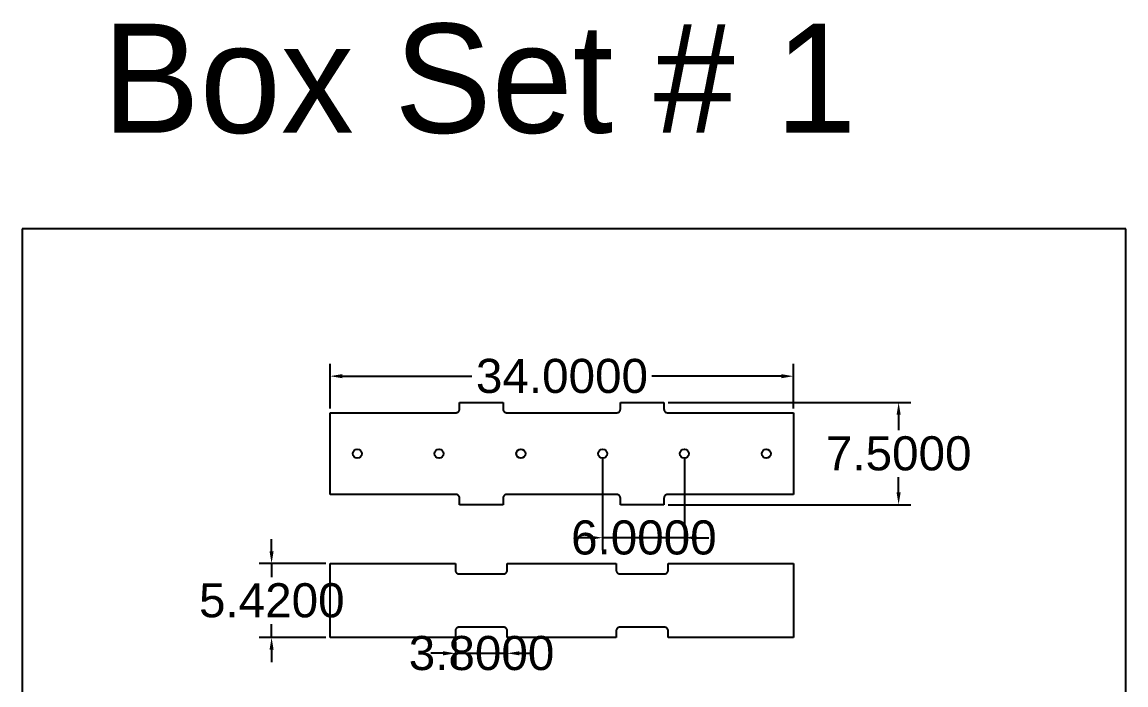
# Model space of a CAD drawing. Extents: x -420 to 2454, y -295 to 739.
# Drawn here: x -29.2 to 51.8, y -239.5 to -190.9 of the extents above; entities that cross this region are included whole.
import ezdxf

# ---------------------------------------------------------------- set-up
doc = ezdxf.new("R2010")
doc.units = 0
doc.header["$MEASUREMENT"] = 0
doc.header["$PDMODE"] = 32
doc.header["$PDSIZE"] = 0.38
doc.layers.get('0').update_dxf_attribs({"linetype": 'CONTINUOUS'})
doc.layers.get('DEFPOINTS').update_dxf_attribs({"linetype": 'CONTINUOUS'})
for name, color, linetype in [('ANNOTATION', 7, 'CONTINUOUS'), ('DEFAULT', 7, 'CONTINUOUS'), ('DRILLING', 3, 'CONTINUOUS')]:
    doc.layers.add(name, color=color, linetype=linetype)
doc.styles.add('ARIAL', font='arial.ttf')
doc.dimstyles.new('STANDARD_01', dxfattribs={"dimscale": 5, "dimtxt": 0.5, "dimasz": 0.18, "dimexe": 0.18, "dimexo": 0.0625, "dimgap": 0.09, "dimtad": 0, "dimtih": 1, "dimtoh": 1, "dimdec": 4, "dimzin": 1, "dimdsep": 46, "dimtxsty": 'Standard', "dimcen": 0.09, "dimadec": 0, "dimazin": 0, "dimtfac": 1, "dimtdec": 4, "dimtix": 1, "dimtmove": 2, "dimatfit": 3, "dimfxl": 1, "dimtolj": 1, "dimtzin": 0, "dimarcsym": 0})
doc.dimstyles.new('STANDARD_02', dxfattribs={"dimscale": 5, "dimtxt": 0.5, "dimasz": 0.18, "dimexe": 0.18, "dimexo": 0.0625, "dimgap": 0.09, "dimtad": 0, "dimtih": 1, "dimtoh": 1, "dimdec": 4, "dimzin": 1, "dimdsep": 46, "dimtxsty": 'Standard', "dimcen": 0.09, "dimadec": 0, "dimazin": 0, "dimtfac": 1, "dimtdec": 4, "dimtix": 1, "dimtmove": 2, "dimatfit": 3, "dimfxl": 1, "dimtolj": 1, "dimtzin": 0, "dimarcsym": 0})
doc.dimstyles.new('STANDARD_03', dxfattribs={"dimscale": 5, "dimtxt": 0.5, "dimasz": 0.18, "dimexe": 0.18, "dimexo": 0.0625, "dimgap": 0.09, "dimtad": 0, "dimtih": 1, "dimtoh": 1, "dimdec": 4, "dimzin": 1, "dimdsep": 46, "dimtxsty": 'Standard', "dimcen": 0.09, "dimadec": 0, "dimazin": 0, "dimtfac": 1, "dimtdec": 4, "dimtix": 1, "dimtmove": 2, "dimatfit": 3, "dimfxl": 1, "dimtolj": 1, "dimtzin": 0, "dimarcsym": 0})
doc.dimstyles.new('STANDARD_04', dxfattribs={"dimscale": 5, "dimtxt": 0.5, "dimasz": 0.18, "dimexe": 0.18, "dimexo": 0.0625, "dimgap": 0.09, "dimtad": 0, "dimtih": 1, "dimtoh": 1, "dimdec": 4, "dimzin": 1, "dimdsep": 46, "dimtxsty": 'Standard', "dimcen": 0.09, "dimadec": 0, "dimazin": 0, "dimtfac": 1, "dimtdec": 4, "dimtix": 1, "dimtmove": 2, "dimatfit": 3, "dimfxl": 1, "dimtolj": 1, "dimtzin": 0, "dimarcsym": 0})
doc.dimstyles.new('STANDARD_05', dxfattribs={"dimscale": 5, "dimtxt": 0.5, "dimasz": 0.18, "dimexe": 0.18, "dimexo": 0.0625, "dimgap": 0.09, "dimtad": 0, "dimtih": 1, "dimtoh": 1, "dimdec": 4, "dimzin": 1, "dimdsep": 46, "dimtxsty": 'Standard', "dimcen": 0.09, "dimadec": 0, "dimazin": 0, "dimtfac": 1, "dimtdec": 4, "dimtix": 1, "dimtmove": 2, "dimatfit": 3, "dimfxl": 1, "dimtolj": 1, "dimtzin": 0, "dimarcsym": 0})

# ---------------------------------------------------------------- blocks, each defined once
blk = doc.blocks.new('*D25')
at = {"layer": 'ANNOTATION', "color": 0}
for p, q in [((2.638, -236.382), (2.638, -238.129)), ((6.438, -236.382), (6.438, -238.129)), ((1.738, -237.229), (0.838, -237.229)), ((2.638, -237.229), (6.438, -237.229)), ((7.338, -237.229), (8.238, -237.229))]:
    blk.add_line(p, q, dxfattribs=at)
for points in [[(1.738, -237.379), (1.738, -237.079), (2.638, -237.229)], [(7.338, -237.079), (7.338, -237.379), (6.438, -237.229)]]:
    blk.add_solid(points, dxfattribs=at)
at = {"layer": 'DEFPOINTS', "color": 0}
for p in [(2.638, -236.07), (6.438, -236.07), (6.438, -237.229)]:
    blk.add_point(p, dxfattribs=at)
at = {"layer": 'ANNOTATION', "color": 0, "linetype": 'Continuous', "style": 'ARIAL'}
blk.add_text('3.8000', height=2.5, dxfattribs=at).set_placement((-0.787, -238.457))
blk = doc.blocks.new('*D26')
at = {"layer": 'ANNOTATION', "color": 0}
for p, q in [((-10.848, -229.75), (-10.848, -228.85)), ((-6.875, -230.65), (-11.748, -230.65)), ((-10.848, -230.65), (-10.848, -231.634)), ((-10.848, -236.07), (-10.848, -235.086)), ((-6.875, -236.07), (-11.748, -236.07)), ((-10.848, -236.97), (-10.848, -237.87))]:
    blk.add_line(p, q, dxfattribs=at)
for points in [[(-10.998, -229.75), (-10.698, -229.75), (-10.848, -230.65)], [(-10.698, -236.97), (-10.998, -236.97), (-10.848, -236.07)]]:
    blk.add_solid(points, dxfattribs=at)
at = {"layer": 'DEFPOINTS', "color": 0}
for p in [(-6.562, -230.65), (-10.848, -236.07), (-6.562, -236.07)]:
    blk.add_point(p, dxfattribs=at)
at = {"layer": 'ANNOTATION', "color": 0, "linetype": 'Continuous', "style": 'ARIAL'}
blk.add_text('5.4200', height=2.5, dxfattribs=at).set_placement((-16.172, -234.589))
blk = doc.blocks.new('*D27')
at = {"layer": 'ANNOTATION', "color": 0}
for p, q in [((13.438, -222.898), (13.438, -229.654)), ((19.438, -222.898), (19.438, -229.654)), ((12.538, -228.754), (11.638, -228.754)), ((19.438, -228.754), (13.438, -228.754)), ((20.338, -228.754), (21.238, -228.754))]:
    blk.add_line(p, q, dxfattribs=at)
for points in [[(12.538, -228.904), (12.538, -228.604), (13.438, -228.754)], [(20.338, -228.604), (20.338, -228.904), (19.438, -228.754)]]:
    blk.add_solid(points, dxfattribs=at)
at = {"layer": 'DEFPOINTS', "color": 0}
for p in [(13.438, -222.586), (19.438, -222.586), (13.438, -228.754)]:
    blk.add_point(p, dxfattribs=at)
at = {"layer": 'ANNOTATION', "color": 0, "linetype": 'Continuous', "style": 'ARIAL'}
blk.add_text('6.0000', height=2.5, dxfattribs=at).set_placement((11.122, -229.983))
blk = doc.blocks.new('*D28')
at = {"layer": 'ANNOTATION', "color": 0}
for p, q in [((18.25, -218.836), (36.05, -218.836)), ((35.15, -219.736), (35.15, -220.859)), ((35.15, -225.436), (35.15, -224.312)), ((18.25, -226.336), (36.05, -226.336))]:
    blk.add_line(p, q, dxfattribs=at)
for points in [[(35.3, -219.736), (35, -219.736), (35.15, -218.836)], [(35, -225.436), (35.3, -225.436), (35.15, -226.336)]]:
    blk.add_solid(points, dxfattribs=at)
at = {"layer": 'DEFPOINTS', "color": 0}
for p in [(17.938, -218.836), (35.15, -218.836), (17.938, -226.336)]:
    blk.add_point(p, dxfattribs=at)
at = {"layer": 'ANNOTATION', "color": 0, "linetype": 'Continuous', "style": 'ARIAL'}
blk.add_text('7.5000', height=2.5, dxfattribs=at).set_placement((29.816, -223.814))
blk = doc.blocks.new('*D29')
at = {"layer": 'ANNOTATION', "color": 0}
for p, q in [((-6.562, -219.273), (-6.562, -216.008)), ((27.438, -219.273), (27.438, -216.008)), ((-5.662, -216.908), (3.84, -216.908)), ((26.538, -216.908), (17.035, -216.908))]:
    blk.add_line(p, q, dxfattribs=at)
for points in [[(-5.662, -216.758), (-5.662, -217.058), (-6.562, -216.908)], [(26.538, -217.058), (26.538, -216.758), (27.438, -216.908)]]:
    blk.add_solid(points, dxfattribs=at)
at = {"layer": 'DEFPOINTS', "color": 0}
for p in [(27.438, -216.908), (-6.562, -219.586), (27.438, -219.586)]:
    blk.add_point(p, dxfattribs=at)
at = {"layer": 'ANNOTATION', "color": 0, "linetype": 'Continuous', "style": 'ARIAL'}
blk.add_text('34.0000', height=2.5, dxfattribs=at).set_placement((4.143, -218.137))

msp = doc.modelspace()

# ---------------------------------------------------------------- linework, layer by layer
for p, q in [((2.90977, -219.45065), (2.91357, -219.44301)), ((2.91357, -219.44301), (2.9171, -219.43523)), ((2.9171, -219.43523), (2.92037, -219.42735)), ((2.92037, -219.42735), (2.92337, -219.41935)), ((2.92337, -219.41935), (2.92609, -219.41126)), ((2.92609, -219.41126), (2.92853, -219.40308)), ((2.92853, -219.40308), (2.93069, -219.39483)), ((2.93069, -219.39483), (2.93257, -219.3865)), ((2.93257, -219.3865), (2.93416, -219.37811)), ((2.93416, -219.37811), (2.93547, -219.36968)), ((2.93547, -219.36968), (2.93649, -219.3612)), ((2.93649, -219.3612), (2.93722, -219.3527)), ((2.93722, -219.3527), (2.93765, -219.34417)), ((2.93765, -219.34417), (2.9378, -219.33563)), ((2.9378, -219.33563), (2.9378, -218.83563)), ((2.9378, -218.83563), (6.1378, -218.83563)), ((6.1378, -218.83563), (6.1378, -219.33563)), ((6.1378, -219.33563), (6.13795, -219.34417)), ((6.13795, -219.34417), (6.13838, -219.3527)), ((6.13838, -219.3527), (6.13911, -219.3612)), ((6.13911, -219.3612), (6.14013, -219.36968)), ((6.14013, -219.36968), (6.14144, -219.37811)), ((6.14144, -219.37811), (6.14303, -219.3865)), ((6.14303, -219.3865), (6.14491, -219.39483)), ((6.14491, -219.39483), (6.14707, -219.40308)), ((6.14707, -219.40308), (6.14951, -219.41126)), ((6.14951, -219.41126), (6.15223, -219.41935)), ((6.15223, -219.41935), (6.15523, -219.42735)), ((6.15523, -219.42735), (6.1585, -219.43523)), ((6.1585, -219.43523), (6.16203, -219.44301)), ((6.16203, -219.44301), (6.16583, -219.45065)), ((14.70977, -219.45065), (14.71357, -219.44301)), ((14.71357, -219.44301), (14.7171, -219.43523)), ((14.7171, -219.43523), (14.72037, -219.42735)), ((14.72037, -219.42735), (14.72337, -219.41935)), ((14.72337, -219.41935), (14.72609, -219.41126)), ((14.72609, -219.41126), (14.72853, -219.40308)), ((14.72853, -219.40308), (14.73069, -219.39483)), ((14.73069, -219.39483), (14.73257, -219.3865)), ((14.73257, -219.3865), (14.73416, -219.37811)), ((14.73416, -219.37811), (14.73547, -219.36968)), ((14.73547, -219.36968), (14.73649, -219.3612)), ((14.73649, -219.3612), (14.73722, -219.3527)), ((14.73722, -219.3527), (14.73765, -219.34417)), ((14.73765, -219.34417), (14.7378, -219.33563)), ((14.7378, -219.33563), (14.7378, -218.83563)), ((14.7378, -218.83563), (17.9378, -218.83563)), ((17.9378, -218.83563), (17.9378, -219.33563)), ((17.9378, -219.33563), (17.93795, -219.34417)), ((17.93795, -219.34417), (17.93838, -219.3527)), ((17.93838, -219.3527), (17.93911, -219.3612)), ((17.93911, -219.3612), (17.94013, -219.36968)), ((17.94013, -219.36968), (17.94144, -219.37811)), ((17.94144, -219.37811), (17.94303, -219.3865)), ((17.94303, -219.3865), (17.94491, -219.39483)), ((17.94491, -219.39483), (17.94707, -219.40308)), ((17.94707, -219.40308), (17.94951, -219.41126)), ((17.94951, -219.41126), (17.95223, -219.41935)), ((17.95223, -219.41935), (17.95523, -219.42735)), ((17.95523, -219.42735), (17.9585, -219.43523)), ((17.9585, -219.43523), (17.96203, -219.44301)), ((17.96203, -219.44301), (17.96583, -219.45065)), ((-6.5622, -219.58563), (2.6878, -219.58563)), ((-6.5622, -225.58563), (-6.5622, -219.58563)), ((2.6878, -219.58563), (2.69634, -219.58549)), ((2.69634, -219.58549), (2.70486, -219.58505)), ((2.70486, -219.58505), (2.71337, -219.58432)), ((2.71337, -219.58432), (2.72184, -219.58331)), ((2.72184, -219.58331), (2.73028, -219.582)), ((2.73028, -219.582), (2.73866, -219.58041)), ((2.73866, -219.58041), (2.74699, -219.57853)), ((2.74699, -219.57853), (2.75525, -219.57636)), ((2.75525, -219.57636), (2.76343, -219.57392)), ((2.76343, -219.57392), (2.77152, -219.5712)), ((2.77152, -219.5712), (2.77951, -219.5682)), ((2.77951, -219.5682), (2.7874, -219.56494)), ((2.7874, -219.56494), (2.79517, -219.5614)), ((2.79517, -219.5614), (2.80282, -219.55761)), ((2.80282, -219.55761), (2.81033, -219.55355)), ((2.81033, -219.55355), (2.8177, -219.54924)), ((2.8177, -219.54924), (2.82491, -219.54468)), ((2.82491, -219.54468), (2.83197, -219.53988)), ((2.83197, -219.53988), (2.83886, -219.53484)), ((2.83886, -219.53484), (2.84557, -219.52956)), ((2.84557, -219.52956), (2.8521, -219.52406)), ((2.8521, -219.52406), (2.85844, -219.51834)), ((2.85844, -219.51834), (2.86458, -219.51241)), ((2.86458, -219.51241), (2.87051, -219.50627)), ((2.87051, -219.50627), (2.87623, -219.49994)), ((2.87623, -219.49994), (2.88173, -219.49341)), ((2.88173, -219.49341), (2.887, -219.48669)), ((2.887, -219.48669), (2.89204, -219.4798)), ((2.89204, -219.4798), (2.89685, -219.47275)), ((2.89685, -219.47275), (2.9014, -219.46553)), ((2.9014, -219.46553), (2.90572, -219.45816)), ((2.90572, -219.45816), (2.90977, -219.45065)), ((6.16583, -219.45065), (6.16988, -219.45816)), ((6.16988, -219.45816), (6.1742, -219.46553)), ((6.1742, -219.46553), (6.17875, -219.47275)), ((6.17875, -219.47275), (6.18356, -219.4798)), ((6.18356, -219.4798), (6.1886, -219.48669)), ((6.1886, -219.48669), (6.19387, -219.49341)), ((6.19387, -219.49341), (6.19937, -219.49994)), ((6.19937, -219.49994), (6.20509, -219.50627)), ((6.20509, -219.50627), (6.21102, -219.51241)), ((6.21102, -219.51241), (6.21716, -219.51834)), ((6.21716, -219.51834), (6.2235, -219.52406)), ((6.2235, -219.52406), (6.23003, -219.52956)), ((6.23003, -219.52956), (6.23674, -219.53484)), ((6.23674, -219.53484), (6.24363, -219.53988)), ((6.24363, -219.53988), (6.25069, -219.54468)), ((6.25069, -219.54468), (6.2579, -219.54924)), ((6.2579, -219.54924), (6.26527, -219.55355)), ((6.26527, -219.55355), (6.27278, -219.55761)), ((6.27278, -219.55761), (6.28043, -219.5614)), ((6.28043, -219.5614), (6.2882, -219.56494)), ((6.2882, -219.56494), (6.29609, -219.5682)), ((6.29609, -219.5682), (6.30408, -219.5712)), ((6.30408, -219.5712), (6.31217, -219.57392)), ((6.31217, -219.57392), (6.32035, -219.57636)), ((6.32035, -219.57636), (6.32861, -219.57853)), ((6.32861, -219.57853), (6.33694, -219.58041)), ((6.33694, -219.58041), (6.34532, -219.582)), ((6.34532, -219.582), (6.35376, -219.58331)), ((6.35376, -219.58331), (6.36223, -219.58432)), ((6.36223, -219.58432), (6.37074, -219.58505)), ((6.37074, -219.58505), (6.37926, -219.58549)), ((6.37926, -219.58549), (6.3878, -219.58563)), ((6.3878, -219.58563), (14.4878, -219.58563)), ((14.4878, -219.58563), (14.49634, -219.58549)), ((14.49634, -219.58549), (14.50486, -219.58505)), ((14.50486, -219.58505), (14.51337, -219.58432)), ((14.51337, -219.58432), (14.52184, -219.58331)), ((14.52184, -219.58331), (14.53028, -219.582)), ((14.53028, -219.582), (14.53866, -219.58041)), ((14.53866, -219.58041), (14.54699, -219.57853)), ((14.54699, -219.57853), (14.55525, -219.57636)), ((14.55525, -219.57636), (14.56343, -219.57392)), ((14.56343, -219.57392), (14.57152, -219.5712)), ((14.57152, -219.5712), (14.57951, -219.5682)), ((14.57951, -219.5682), (14.5874, -219.56494)), ((14.5874, -219.56494), (14.59517, -219.5614)), ((14.59517, -219.5614), (14.60282, -219.55761)), ((14.60282, -219.55761), (14.61033, -219.55355)), ((14.61033, -219.55355), (14.6177, -219.54924)), ((14.6177, -219.54924), (14.62491, -219.54468)), ((14.62491, -219.54468), (14.63197, -219.53988)), ((14.63197, -219.53988), (14.63886, -219.53484)), ((14.63886, -219.53484), (14.64557, -219.52956)), ((14.64557, -219.52956), (14.6521, -219.52406)), ((14.6521, -219.52406), (14.65844, -219.51834)), ((14.65844, -219.51834), (14.66458, -219.51241)), ((14.66458, -219.51241), (14.67051, -219.50627)), ((14.67051, -219.50627), (14.67623, -219.49994)), ((14.67623, -219.49994), (14.68173, -219.49341)), ((14.68173, -219.49341), (14.687, -219.48669)), ((14.687, -219.48669), (14.69204, -219.4798)), ((14.69204, -219.4798), (14.69685, -219.47275)), ((14.69685, -219.47275), (14.7014, -219.46553)), ((14.7014, -219.46553), (14.70572, -219.45816)), ((14.70572, -219.45816), (14.70977, -219.45065)), ((17.96583, -219.45065), (17.96988, -219.45816)), ((17.96988, -219.45816), (17.9742, -219.46553)), ((17.9742, -219.46553), (17.97875, -219.47275)), ((17.97875, -219.47275), (17.98356, -219.4798)), ((17.98356, -219.4798), (17.9886, -219.48669)), ((17.9886, -219.48669), (17.99387, -219.49341)), ((17.99387, -219.49341), (17.99937, -219.49994)), ((17.99937, -219.49994), (18.00509, -219.50627)), ((18.00509, -219.50627), (18.01102, -219.51241)), ((18.01102, -219.51241), (18.01716, -219.51834)), ((18.01716, -219.51834), (18.0235, -219.52406)), ((18.0235, -219.52406), (18.03003, -219.52956)), ((18.03003, -219.52956), (18.03674, -219.53484)), ((18.03674, -219.53484), (18.04363, -219.53988)), ((18.04363, -219.53988), (18.05069, -219.54468)), ((18.05069, -219.54468), (18.0579, -219.54924)), ((18.0579, -219.54924), (18.06527, -219.55355)), ((18.06527, -219.55355), (18.07278, -219.55761)), ((18.07278, -219.55761), (18.08043, -219.5614)), ((18.08043, -219.5614), (18.0882, -219.56494)), ((18.0882, -219.56494), (18.09609, -219.5682)), ((18.09609, -219.5682), (18.10408, -219.5712)), ((18.10408, -219.5712), (18.11217, -219.57392)), ((18.11217, -219.57392), (18.12035, -219.57636)), ((18.12035, -219.57636), (18.12861, -219.57853)), ((18.12861, -219.57853), (18.13694, -219.58041)), ((18.13694, -219.58041), (18.14532, -219.582)), ((18.14532, -219.582), (18.15376, -219.58331)), ((18.15376, -219.58331), (18.16223, -219.58432)), ((18.16223, -219.58432), (18.17074, -219.58505)), ((18.17074, -219.58505), (18.17926, -219.58549)), ((18.17926, -219.58549), (18.1878, -219.58563)), ((18.1878, -219.58563), (27.4378, -219.58563)), ((27.4378, -219.58563), (27.4378, -225.58563)), ((2.6878, -225.58563), (-6.5622, -225.58563)), ((2.69634, -225.58578), (2.6878, -225.58563)), ((2.70486, -225.58622), (2.69634, -225.58578)), ((2.71337, -225.58695), (2.70486, -225.58622)), ((2.72184, -225.58796), (2.71337, -225.58695)), ((2.73028, -225.58927), (2.72184, -225.58796)), ((2.73866, -225.59086), (2.73028, -225.58927)), ((2.74699, -225.59274), (2.73866, -225.59086)), ((2.75525, -225.59491), (2.74699, -225.59274)), ((2.76343, -225.59735), (2.75525, -225.59491)), ((2.77152, -225.60007), (2.76343, -225.59735)), ((2.77951, -225.60307), (2.77152, -225.60007)), ((2.7874, -225.60633), (2.77951, -225.60307)), ((2.79517, -225.60987), (2.7874, -225.60633)), ((2.80282, -225.61366), (2.79517, -225.60987)), ((2.81033, -225.61772), (2.80282, -225.61366)), ((2.8177, -225.62203), (2.81033, -225.61772)), ((2.82491, -225.62659), (2.8177, -225.62203)), ((2.83197, -225.63139), (2.82491, -225.62659)), ((2.83886, -225.63643), (2.83197, -225.63139)), ((2.84557, -225.64171), (2.83886, -225.63643)), ((2.8521, -225.64721), (2.84557, -225.64171)), ((2.85844, -225.65293), (2.8521, -225.64721)), ((2.86458, -225.65886), (2.85844, -225.65293)), ((2.87051, -225.665), (2.86458, -225.65886)), ((2.87623, -225.67133), (2.87051, -225.665)), ((2.88173, -225.67786), (2.87623, -225.67133)), ((2.887, -225.68458), (2.88173, -225.67786)), ((2.89204, -225.69146), (2.887, -225.68458)), ((2.89685, -225.69852), (2.89204, -225.69146)), ((2.9014, -225.70574), (2.89685, -225.69852)), ((2.90572, -225.71311), (2.9014, -225.70574)), ((2.90977, -225.72062), (2.90572, -225.71311)), ((2.91357, -225.72826), (2.90977, -225.72062)), ((2.9171, -225.73603), (2.91357, -225.72826)), ((2.92037, -225.74392), (2.9171, -225.73603)), ((2.92337, -225.75191), (2.92037, -225.74392)), ((2.92609, -225.76001), (2.92337, -225.75191)), ((2.92853, -225.76819), (2.92609, -225.76001)), ((2.93069, -225.77644), (2.92853, -225.76819)), ((2.93257, -225.78477), (2.93069, -225.77644)), ((2.93416, -225.79316), (2.93257, -225.78477)), ((2.93547, -225.80159), (2.93416, -225.79316)), ((2.93649, -225.81007), (2.93547, -225.80159)), ((2.93722, -225.81857), (2.93649, -225.81007)), ((2.93765, -225.8271), (2.93722, -225.81857)), ((2.9378, -225.83563), (2.93765, -225.8271)), ((2.9378, -226.33563), (2.9378, -225.83563)), ((6.13795, -225.8271), (6.1378, -225.83563)), ((6.1378, -225.83563), (6.1378, -226.33563)), ((6.13838, -225.81857), (6.13795, -225.8271)), ((6.13911, -225.81007), (6.13838, -225.81857)), ((6.14013, -225.80159), (6.13911, -225.81007)), ((6.14144, -225.79316), (6.14013, -225.80159)), ((6.14303, -225.78477), (6.14144, -225.79316)), ((6.14491, -225.77644), (6.14303, -225.78477)), ((6.14707, -225.76819), (6.14491, -225.77644)), ((6.14951, -225.76001), (6.14707, -225.76819)), ((6.15223, -225.75191), (6.14951, -225.76001)), ((6.15523, -225.74392), (6.15223, -225.75191)), ((6.1585, -225.73603), (6.15523, -225.74392)), ((6.16203, -225.72826), (6.1585, -225.73603)), ((6.16583, -225.72062), (6.16203, -225.72826)), ((6.16988, -225.71311), (6.16583, -225.72062)), ((6.1742, -225.70574), (6.16988, -225.71311)), ((6.17875, -225.69852), (6.1742, -225.70574)), ((6.18356, -225.69146), (6.17875, -225.69852)), ((6.1886, -225.68458), (6.18356, -225.69146)), ((6.19387, -225.67786), (6.1886, -225.68458)), ((6.19937, -225.67133), (6.19387, -225.67786)), ((6.20509, -225.665), (6.19937, -225.67133)), ((6.21102, -225.65886), (6.20509, -225.665)), ((6.21716, -225.65293), (6.21102, -225.65886)), ((6.2235, -225.64721), (6.21716, -225.65293)), ((6.23003, -225.64171), (6.2235, -225.64721)), ((6.23674, -225.63643), (6.23003, -225.64171)), ((6.24363, -225.63139), (6.23674, -225.63643)), ((6.25069, -225.62659), (6.24363, -225.63139)), ((6.2579, -225.62203), (6.25069, -225.62659)), ((6.26527, -225.61772), (6.2579, -225.62203)), ((6.27278, -225.61366), (6.26527, -225.61772)), ((6.28043, -225.60987), (6.27278, -225.61366)), ((6.2882, -225.60633), (6.28043, -225.60987)), ((6.29609, -225.60307), (6.2882, -225.60633)), ((6.30408, -225.60007), (6.29609, -225.60307)), ((6.31217, -225.59735), (6.30408, -225.60007)), ((6.32035, -225.59491), (6.31217, -225.59735)), ((6.32861, -225.59274), (6.32035, -225.59491)), ((6.33694, -225.59086), (6.32861, -225.59274)), ((6.34532, -225.58927), (6.33694, -225.59086)), ((6.35376, -225.58796), (6.34532, -225.58927)), ((6.36223, -225.58695), (6.35376, -225.58796)), ((6.37074, -225.58622), (6.36223, -225.58695)), ((6.37926, -225.58578), (6.37074, -225.58622)), ((6.3878, -225.58563), (6.37926, -225.58578)), ((14.4878, -225.58563), (6.3878, -225.58563)), ((14.49634, -225.58578), (14.4878, -225.58563)), ((14.50486, -225.58622), (14.49634, -225.58578)), ((14.51337, -225.58695), (14.50486, -225.58622)), ((14.52184, -225.58796), (14.51337, -225.58695)), ((14.53028, -225.58927), (14.52184, -225.58796)), ((14.53866, -225.59086), (14.53028, -225.58927)), ((14.54699, -225.59274), (14.53866, -225.59086)), ((14.55525, -225.59491), (14.54699, -225.59274)), ((14.56343, -225.59735), (14.55525, -225.59491)), ((14.57152, -225.60007), (14.56343, -225.59735)), ((14.57951, -225.60307), (14.57152, -225.60007)), ((14.5874, -225.60633), (14.57951, -225.60307)), ((14.59517, -225.60987), (14.5874, -225.60633)), ((14.60282, -225.61366), (14.59517, -225.60987)), ((14.61033, -225.61772), (14.60282, -225.61366)), ((14.6177, -225.62203), (14.61033, -225.61772)), ((14.62491, -225.62659), (14.6177, -225.62203)), ((14.63197, -225.63139), (14.62491, -225.62659)), ((14.63886, -225.63643), (14.63197, -225.63139)), ((14.64557, -225.64171), (14.63886, -225.63643)), ((14.6521, -225.64721), (14.64557, -225.64171)), ((14.65844, -225.65293), (14.6521, -225.64721)), ((14.66458, -225.65886), (14.65844, -225.65293)), ((14.67051, -225.665), (14.66458, -225.65886)), ((14.67623, -225.67133), (14.67051, -225.665)), ((14.68173, -225.67786), (14.67623, -225.67133)), ((14.687, -225.68458), (14.68173, -225.67786)), ((14.69204, -225.69146), (14.687, -225.68458)), ((14.69685, -225.69852), (14.69204, -225.69146)), ((14.7014, -225.70574), (14.69685, -225.69852)), ((14.70572, -225.71311), (14.7014, -225.70574)), ((14.70977, -225.72062), (14.70572, -225.71311)), ((14.71357, -225.72826), (14.70977, -225.72062)), ((14.7171, -225.73603), (14.71357, -225.72826)), ((14.72037, -225.74392), (14.7171, -225.73603)), ((14.72337, -225.75191), (14.72037, -225.74392)), ((14.72609, -225.76001), (14.72337, -225.75191)), ((14.72853, -225.76819), (14.72609, -225.76001)), ((14.73069, -225.77644), (14.72853, -225.76819)), ((14.73257, -225.78477), (14.73069, -225.77644)), ((14.73416, -225.79316), (14.73257, -225.78477)), ((14.73547, -225.80159), (14.73416, -225.79316)), ((14.73649, -225.81007), (14.73547, -225.80159)), ((14.73722, -225.81857), (14.73649, -225.81007)), ((14.73765, -225.8271), (14.73722, -225.81857)), ((14.7378, -225.83563), (14.73765, -225.8271)), ((14.7378, -226.33563), (14.7378, -225.83563)), ((17.93795, -225.8271), (17.9378, -225.83563)), ((17.9378, -225.83563), (17.9378, -226.33563)), ((17.93838, -225.81857), (17.93795, -225.8271)), ((17.93911, -225.81007), (17.93838, -225.81857)), ((17.94013, -225.80159), (17.93911, -225.81007)), ((17.94144, -225.79316), (17.94013, -225.80159)), ((17.94303, -225.78477), (17.94144, -225.79316)), ((17.94491, -225.77644), (17.94303, -225.78477)), ((17.94707, -225.76819), (17.94491, -225.77644)), ((17.94951, -225.76001), (17.94707, -225.76819)), ((17.95223, -225.75191), (17.94951, -225.76001)), ((17.95523, -225.74392), (17.95223, -225.75191)), ((17.9585, -225.73603), (17.95523, -225.74392)), ((17.96203, -225.72826), (17.9585, -225.73603)), ((17.96583, -225.72062), (17.96203, -225.72826)), ((17.96988, -225.71311), (17.96583, -225.72062)), ((17.9742, -225.70574), (17.96988, -225.71311)), ((17.97875, -225.69852), (17.9742, -225.70574)), ((17.98356, -225.69146), (17.97875, -225.69852)), ((17.9886, -225.68458), (17.98356, -225.69146)), ((17.99387, -225.67786), (17.9886, -225.68458)), ((17.99937, -225.67133), (17.99387, -225.67786)), ((18.00509, -225.665), (17.99937, -225.67133)), ((18.01102, -225.65886), (18.00509, -225.665)), ((18.01716, -225.65293), (18.01102, -225.65886)), ((18.0235, -225.64721), (18.01716, -225.65293)), ((18.03003, -225.64171), (18.0235, -225.64721)), ((18.03674, -225.63643), (18.03003, -225.64171)), ((18.04363, -225.63139), (18.03674, -225.63643)), ((18.05069, -225.62659), (18.04363, -225.63139)), ((18.0579, -225.62203), (18.05069, -225.62659)), ((18.06527, -225.61772), (18.0579, -225.62203)), ((18.07278, -225.61366), (18.06527, -225.61772)), ((18.08043, -225.60987), (18.07278, -225.61366)), ((18.0882, -225.60633), (18.08043, -225.60987)), ((18.09609, -225.60307), (18.0882, -225.60633)), ((18.10408, -225.60007), (18.09609, -225.60307)), ((18.11217, -225.59735), (18.10408, -225.60007)), ((18.12035, -225.59491), (18.11217, -225.59735)), ((18.12861, -225.59274), (18.12035, -225.59491)), ((18.13694, -225.59086), (18.12861, -225.59274)), ((18.14532, -225.58927), (18.13694, -225.59086)), ((18.15376, -225.58796), (18.14532, -225.58927)), ((18.16223, -225.58695), (18.15376, -225.58796)), ((18.17074, -225.58622), (18.16223, -225.58695)), ((18.17926, -225.58578), (18.17074, -225.58622)), ((18.1878, -225.58563), (18.17926, -225.58578)), ((27.4378, -225.58563), (18.1878, -225.58563)), ((6.1378, -226.33563), (2.9378, -226.33563)), ((17.9378, -226.33563), (14.7378, -226.33563)), ((-6.5622, -236.0699), (-6.5622, -230.6499)), ((-6.5622, -230.6499), (2.6378, -230.6499)), ((2.6378, -230.6499), (2.6378, -231.1499)), ((6.4378, -231.1499), (6.4378, -230.6499)), ((6.4378, -230.6499), (14.4378, -230.6499)), ((14.4378, -230.6499), (14.4378, -231.1499)), ((18.2378, -231.1499), (18.2378, -230.6499)), ((18.2378, -230.6499), (27.4378, -230.6499)), ((27.4378, -230.6499), (27.4378, -236.0699)), ((2.6378, -231.1499), (2.63795, -231.15844)), ((2.63795, -231.15844), (2.63838, -231.16696)), ((2.63838, -231.16696), (2.63911, -231.17547)), ((2.63911, -231.17547), (2.64013, -231.18395)), ((2.64013, -231.18395), (2.64144, -231.19238)), ((2.64144, -231.19238), (2.64303, -231.20077)), ((2.64303, -231.20077), (2.64491, -231.20909)), ((2.64491, -231.20909), (2.64707, -231.21735)), ((2.64707, -231.21735), (2.64951, -231.22553)), ((2.64951, -231.22553), (2.65223, -231.23362)), ((2.65223, -231.23362), (2.65523, -231.24162)), ((2.65523, -231.24162), (2.6585, -231.2495)), ((2.6585, -231.2495), (2.66203, -231.25727)), ((2.66203, -231.25727), (2.66583, -231.26492)), ((2.66583, -231.26492), (2.66988, -231.27243)), ((2.66988, -231.27243), (2.6742, -231.2798)), ((2.6742, -231.2798), (2.67875, -231.28702)), ((2.67875, -231.28702), (2.68356, -231.29407)), ((2.68356, -231.29407), (2.6886, -231.30096)), ((2.6886, -231.30096), (2.69387, -231.30768)), ((2.69387, -231.30768), (2.69937, -231.3142)), ((2.69937, -231.3142), (2.70509, -231.32054)), ((2.70509, -231.32054), (2.71102, -231.32668)), ((2.71102, -231.32668), (2.71716, -231.33261)), ((2.71716, -231.33261), (2.7235, -231.33833)), ((2.7235, -231.33833), (2.73003, -231.34383)), ((2.73003, -231.34383), (2.73674, -231.34911)), ((2.73674, -231.34911), (2.74363, -231.35415)), ((2.74363, -231.35415), (2.75069, -231.35895)), ((2.75069, -231.35895), (2.7579, -231.36351)), ((2.7579, -231.36351), (2.76527, -231.36782)), ((2.76527, -231.36782), (2.77278, -231.37188)), ((2.77278, -231.37188), (2.78043, -231.37567)), ((2.78043, -231.37567), (2.7882, -231.37921)), ((2.7882, -231.37921), (2.79609, -231.38247)), ((2.79609, -231.38247), (2.80408, -231.38547)), ((2.80408, -231.38547), (2.81217, -231.38819)), ((2.81217, -231.38819), (2.82035, -231.39063)), ((2.82035, -231.39063), (2.82861, -231.3928)), ((2.82861, -231.3928), (2.83694, -231.39467)), ((2.83694, -231.39467), (2.84532, -231.39627)), ((2.84532, -231.39627), (2.85376, -231.39758)), ((2.85376, -231.39758), (2.86223, -231.39859)), ((2.86223, -231.39859), (2.87074, -231.39932)), ((2.87074, -231.39932), (2.87926, -231.39976)), ((2.87926, -231.39976), (2.8878, -231.3999)), ((2.8878, -231.3999), (6.1878, -231.3999)), ((6.1878, -231.3999), (6.19634, -231.39976)), ((6.19634, -231.39976), (6.20486, -231.39932)), ((6.20486, -231.39932), (6.21337, -231.39859)), ((6.21337, -231.39859), (6.22184, -231.39758)), ((6.22184, -231.39758), (6.23028, -231.39627)), ((6.23028, -231.39627), (6.23866, -231.39467)), ((6.23866, -231.39467), (6.24699, -231.3928)), ((6.24699, -231.3928), (6.25525, -231.39063)), ((6.25525, -231.39063), (6.26343, -231.38819)), ((6.26343, -231.38819), (6.27152, -231.38547)), ((6.27152, -231.38547), (6.27951, -231.38247)), ((6.27951, -231.38247), (6.2874, -231.37921)), ((6.2874, -231.37921), (6.29517, -231.37567)), ((6.29517, -231.37567), (6.30282, -231.37188)), ((6.30282, -231.37188), (6.31033, -231.36782)), ((6.31033, -231.36782), (6.3177, -231.36351)), ((6.3177, -231.36351), (6.32491, -231.35895)), ((6.32491, -231.35895), (6.33197, -231.35415)), ((6.33197, -231.35415), (6.33886, -231.34911)), ((6.33886, -231.34911), (6.34557, -231.34383)), ((6.34557, -231.34383), (6.3521, -231.33833)), ((6.3521, -231.33833), (6.35844, -231.33261)), ((6.35844, -231.33261), (6.36458, -231.32668)), ((6.36458, -231.32668), (6.37051, -231.32054)), ((6.37051, -231.32054), (6.37623, -231.3142)), ((6.37623, -231.3142), (6.38173, -231.30768)), ((6.38173, -231.30768), (6.387, -231.30096)), ((6.387, -231.30096), (6.39204, -231.29407)), ((6.39204, -231.29407), (6.39685, -231.28702)), ((6.39685, -231.28702), (6.4014, -231.2798)), ((6.4014, -231.2798), (6.40572, -231.27243)), ((6.40572, -231.27243), (6.40977, -231.26492)), ((6.40977, -231.26492), (6.41357, -231.25727)), ((6.41357, -231.25727), (6.4171, -231.2495)), ((6.4171, -231.2495), (6.42037, -231.24162)), ((6.42037, -231.24162), (6.42337, -231.23362)), ((6.42337, -231.23362), (6.42609, -231.22553)), ((6.42609, -231.22553), (6.42853, -231.21735)), ((6.42853, -231.21735), (6.43069, -231.20909)), ((6.43069, -231.20909), (6.43257, -231.20077)), ((6.43257, -231.20077), (6.43416, -231.19238)), ((6.43416, -231.19238), (6.43547, -231.18395)), ((6.43547, -231.18395), (6.43649, -231.17547)), ((6.43649, -231.17547), (6.43722, -231.16696)), ((6.43722, -231.16696), (6.43765, -231.15844)), ((6.43765, -231.15844), (6.4378, -231.1499)), ((14.4378, -231.1499), (14.43795, -231.15844)), ((14.43795, -231.15844), (14.43838, -231.16696)), ((14.43838, -231.16696), (14.43911, -231.17547)), ((14.43911, -231.17547), (14.44013, -231.18395)), ((14.44013, -231.18395), (14.44144, -231.19238)), ((14.44144, -231.19238), (14.44303, -231.20077)), ((14.44303, -231.20077), (14.44491, -231.20909)), ((14.44491, -231.20909), (14.44707, -231.21735)), ((14.44707, -231.21735), (14.44951, -231.22553)), ((14.44951, -231.22553), (14.45223, -231.23362)), ((14.45223, -231.23362), (14.45523, -231.24162)), ((14.45523, -231.24162), (14.4585, -231.2495)), ((14.4585, -231.2495), (14.46203, -231.25727)), ((14.46203, -231.25727), (14.46583, -231.26492)), ((14.46583, -231.26492), (14.46988, -231.27243)), ((14.46988, -231.27243), (14.4742, -231.2798)), ((14.4742, -231.2798), (14.47875, -231.28702)), ((14.47875, -231.28702), (14.48356, -231.29407)), ((14.48356, -231.29407), (14.4886, -231.30096)), ((14.4886, -231.30096), (14.49387, -231.30768)), ((14.49387, -231.30768), (14.49937, -231.3142)), ((14.49937, -231.3142), (14.50509, -231.32054)), ((14.50509, -231.32054), (14.51102, -231.32668)), ((14.51102, -231.32668), (14.51716, -231.33261)), ((14.51716, -231.33261), (14.5235, -231.33833)), ((14.5235, -231.33833), (14.53003, -231.34383)), ((14.53003, -231.34383), (14.53674, -231.34911)), ((14.53674, -231.34911), (14.54363, -231.35415)), ((14.54363, -231.35415), (14.55069, -231.35895)), ((14.55069, -231.35895), (14.5579, -231.36351)), ((14.5579, -231.36351), (14.56527, -231.36782)), ((14.56527, -231.36782), (14.57278, -231.37188)), ((14.57278, -231.37188), (14.58043, -231.37567)), ((14.58043, -231.37567), (14.5882, -231.37921)), ((14.5882, -231.37921), (14.59609, -231.38247)), ((14.59609, -231.38247), (14.60408, -231.38547)), ((14.60408, -231.38547), (14.61217, -231.38819)), ((14.61217, -231.38819), (14.62035, -231.39063)), ((14.62035, -231.39063), (14.62861, -231.3928)), ((14.62861, -231.3928), (14.63694, -231.39467)), ((14.63694, -231.39467), (14.64532, -231.39627)), ((14.64532, -231.39627), (14.65376, -231.39758)), ((14.65376, -231.39758), (14.66223, -231.39859)), ((14.66223, -231.39859), (14.67074, -231.39932)), ((14.67074, -231.39932), (14.67926, -231.39976)), ((14.67926, -231.39976), (14.6878, -231.3999)), ((14.6878, -231.3999), (17.9878, -231.3999)), ((17.9878, -231.3999), (17.99634, -231.39976)), ((17.99634, -231.39976), (18.00486, -231.39932)), ((18.00486, -231.39932), (18.01337, -231.39859)), ((18.01337, -231.39859), (18.02184, -231.39758)), ((18.02184, -231.39758), (18.03028, -231.39627)), ((18.03028, -231.39627), (18.03866, -231.39467)), ((18.03866, -231.39467), (18.04699, -231.3928)), ((18.04699, -231.3928), (18.05525, -231.39063)), ((18.05525, -231.39063), (18.06343, -231.38819)), ((18.06343, -231.38819), (18.07152, -231.38547)), ((18.07152, -231.38547), (18.07951, -231.38247)), ((18.07951, -231.38247), (18.0874, -231.37921)), ((18.0874, -231.37921), (18.09517, -231.37567)), ((18.09517, -231.37567), (18.10282, -231.37188)), ((18.10282, -231.37188), (18.11033, -231.36782)), ((18.11033, -231.36782), (18.1177, -231.36351)), ((18.1177, -231.36351), (18.12491, -231.35895)), ((18.12491, -231.35895), (18.13197, -231.35415)), ((18.13197, -231.35415), (18.13886, -231.34911)), ((18.13886, -231.34911), (18.14557, -231.34383)), ((18.14557, -231.34383), (18.1521, -231.33833)), ((18.1521, -231.33833), (18.15844, -231.33261)), ((18.15844, -231.33261), (18.16458, -231.32668)), ((18.16458, -231.32668), (18.17051, -231.32054)), ((18.17051, -231.32054), (18.17623, -231.3142)), ((18.17623, -231.3142), (18.18173, -231.30768)), ((18.18173, -231.30768), (18.187, -231.30096)), ((18.187, -231.30096), (18.19204, -231.29407)), ((18.19204, -231.29407), (18.19685, -231.28702)), ((18.19685, -231.28702), (18.2014, -231.2798)), ((18.2014, -231.2798), (18.20572, -231.27243)), ((18.20572, -231.27243), (18.20977, -231.26492)), ((18.20977, -231.26492), (18.21357, -231.25727)), ((18.21357, -231.25727), (18.2171, -231.2495)), ((18.2171, -231.2495), (18.22037, -231.24162)), ((18.22037, -231.24162), (18.22337, -231.23362)), ((18.22337, -231.23362), (18.22609, -231.22553)), ((18.22609, -231.22553), (18.22853, -231.21735)), ((18.22853, -231.21735), (18.23069, -231.20909)), ((18.23069, -231.20909), (18.23257, -231.20077)), ((18.23257, -231.20077), (18.23416, -231.19238)), ((18.23416, -231.19238), (18.23547, -231.18395)), ((18.23547, -231.18395), (18.23649, -231.17547)), ((18.23649, -231.17547), (18.23722, -231.16696)), ((18.23722, -231.16696), (18.23765, -231.15844)), ((18.23765, -231.15844), (18.2378, -231.1499)), ((2.63795, -235.56137), (2.6378, -235.5699)), ((2.6378, -235.5699), (2.6378, -236.0699)), ((2.63838, -235.55284), (2.63795, -235.56137)), ((2.63911, -235.54434), (2.63838, -235.55284)), ((2.64013, -235.53586), (2.63911, -235.54434)), ((2.64144, -235.52743), (2.64013, -235.53586)), ((2.64303, -235.51904), (2.64144, -235.52743)), ((2.64491, -235.51071), (2.64303, -235.51904)), ((2.64707, -235.50245), (2.64491, -235.51071)), ((2.64951, -235.49428), (2.64707, -235.50245)), ((2.65223, -235.48618), (2.64951, -235.49428)), ((2.65523, -235.47819), (2.65223, -235.48618)), ((2.6585, -235.4703), (2.65523, -235.47819)), ((2.66203, -235.46253), (2.6585, -235.4703)), ((2.66583, -235.45489), (2.66203, -235.46253)), ((2.66988, -235.44738), (2.66583, -235.45489)), ((2.6742, -235.44001), (2.66988, -235.44738)), ((2.67875, -235.43279), (2.6742, -235.44001)), ((2.68356, -235.42573), (2.67875, -235.43279)), ((2.6886, -235.41884), (2.68356, -235.42573)), ((2.69387, -235.41213), (2.6886, -235.41884)), ((2.69937, -235.4056), (2.69387, -235.41213)), ((2.70509, -235.39927), (2.69937, -235.4056)), ((2.71102, -235.39313), (2.70509, -235.39927)), ((2.71716, -235.38719), (2.71102, -235.39313)), ((2.7235, -235.38148), (2.71716, -235.38719)), ((2.73003, -235.37598), (2.7235, -235.38148)), ((2.73674, -235.3707), (2.73003, -235.37598)), ((2.74363, -235.36566), (2.73674, -235.3707)), ((2.75069, -235.36086), (2.74363, -235.36566)), ((2.7579, -235.3563), (2.75069, -235.36086)), ((2.76527, -235.35199), (2.7579, -235.3563)), ((2.77278, -235.34793), (2.76527, -235.35199)), ((2.78043, -235.34414), (2.77278, -235.34793)), ((2.7882, -235.3406), (2.78043, -235.34414)), ((2.79609, -235.33733), (2.7882, -235.3406)), ((2.80408, -235.33434), (2.79609, -235.33733)), ((2.81217, -235.33162), (2.80408, -235.33434)), ((2.82035, -235.32917), (2.81217, -235.33162)), ((2.82861, -235.32701), (2.82035, -235.32917)), ((2.83694, -235.32513), (2.82861, -235.32701)), ((2.84532, -235.32354), (2.83694, -235.32513)), ((2.85376, -235.32223), (2.84532, -235.32354)), ((2.86223, -235.32121), (2.85376, -235.32223)), ((2.87074, -235.32049), (2.86223, -235.32121)), ((2.87926, -235.32005), (2.87074, -235.32049)), ((2.8878, -235.3199), (2.87926, -235.32005)), ((6.1878, -235.3199), (2.8878, -235.3199)), ((6.19634, -235.32005), (6.1878, -235.3199)), ((6.20486, -235.32049), (6.19634, -235.32005)), ((6.21337, -235.32121), (6.20486, -235.32049)), ((6.22184, -235.32223), (6.21337, -235.32121)), ((6.23028, -235.32354), (6.22184, -235.32223)), ((6.23866, -235.32513), (6.23028, -235.32354)), ((6.24699, -235.32701), (6.23866, -235.32513)), ((6.25525, -235.32917), (6.24699, -235.32701)), ((6.26343, -235.33162), (6.25525, -235.32917)), ((6.27152, -235.33434), (6.26343, -235.33162)), ((6.27951, -235.33733), (6.27152, -235.33434)), ((6.2874, -235.3406), (6.27951, -235.33733)), ((6.29517, -235.34414), (6.2874, -235.3406)), ((6.30282, -235.34793), (6.29517, -235.34414)), ((6.31033, -235.35199), (6.30282, -235.34793)), ((6.3177, -235.3563), (6.31033, -235.35199)), ((6.32491, -235.36086), (6.3177, -235.3563)), ((6.33197, -235.36566), (6.32491, -235.36086)), ((6.33886, -235.3707), (6.33197, -235.36566)), ((6.34557, -235.37598), (6.33886, -235.3707)), ((6.3521, -235.38148), (6.34557, -235.37598)), ((6.35844, -235.38719), (6.3521, -235.38148)), ((6.36458, -235.39313), (6.35844, -235.38719)), ((6.37051, -235.39927), (6.36458, -235.39313)), ((6.37623, -235.4056), (6.37051, -235.39927)), ((6.38173, -235.41213), (6.37623, -235.4056)), ((6.387, -235.41884), (6.38173, -235.41213)), ((6.39204, -235.42573), (6.387, -235.41884)), ((6.39685, -235.43279), (6.39204, -235.42573)), ((6.4014, -235.44001), (6.39685, -235.43279)), ((6.40572, -235.44738), (6.4014, -235.44001)), ((6.40977, -235.45489), (6.40572, -235.44738)), ((6.41357, -235.46253), (6.40977, -235.45489)), ((6.4171, -235.4703), (6.41357, -235.46253)), ((6.42037, -235.47819), (6.4171, -235.4703)), ((6.42337, -235.48618), (6.42037, -235.47819)), ((6.42609, -235.49428), (6.42337, -235.48618)), ((6.42853, -235.50245), (6.42609, -235.49428)), ((6.43069, -235.51071), (6.42853, -235.50245)), ((6.43257, -235.51904), (6.43069, -235.51071)), ((6.43416, -235.52743), (6.43257, -235.51904)), ((6.43547, -235.53586), (6.43416, -235.52743)), ((6.43649, -235.54434), (6.43547, -235.53586)), ((6.43722, -235.55284), (6.43649, -235.54434)), ((6.43765, -235.56137), (6.43722, -235.55284)), ((6.4378, -235.5699), (6.43765, -235.56137)), ((6.4378, -236.0699), (6.4378, -235.5699)), ((14.43795, -235.56137), (14.4378, -235.5699)), ((14.4378, -235.5699), (14.4378, -236.0699)), ((14.43838, -235.55284), (14.43795, -235.56137)), ((14.43911, -235.54434), (14.43838, -235.55284)), ((14.44013, -235.53586), (14.43911, -235.54434)), ((14.44144, -235.52743), (14.44013, -235.53586)), ((14.44303, -235.51904), (14.44144, -235.52743)), ((14.44491, -235.51071), (14.44303, -235.51904)), ((14.44707, -235.50245), (14.44491, -235.51071)), ((14.44951, -235.49428), (14.44707, -235.50245)), ((14.45223, -235.48618), (14.44951, -235.49428)), ((14.45523, -235.47819), (14.45223, -235.48618)), ((14.4585, -235.4703), (14.45523, -235.47819)), ((14.46203, -235.46253), (14.4585, -235.4703)), ((14.46583, -235.45489), (14.46203, -235.46253)), ((14.46988, -235.44738), (14.46583, -235.45489)), ((14.4742, -235.44001), (14.46988, -235.44738)), ((14.47875, -235.43279), (14.4742, -235.44001)), ((14.48356, -235.42573), (14.47875, -235.43279)), ((14.4886, -235.41884), (14.48356, -235.42573)), ((14.49387, -235.41213), (14.4886, -235.41884)), ((14.49937, -235.4056), (14.49387, -235.41213)), ((14.50509, -235.39927), (14.49937, -235.4056)), ((14.51102, -235.39313), (14.50509, -235.39927)), ((14.51716, -235.38719), (14.51102, -235.39313)), ((14.5235, -235.38148), (14.51716, -235.38719)), ((14.53003, -235.37598), (14.5235, -235.38148)), ((14.53674, -235.3707), (14.53003, -235.37598)), ((14.54363, -235.36566), (14.53674, -235.3707)), ((14.55069, -235.36086), (14.54363, -235.36566)), ((14.5579, -235.3563), (14.55069, -235.36086)), ((14.56527, -235.35199), (14.5579, -235.3563)), ((14.57278, -235.34793), (14.56527, -235.35199)), ((14.58043, -235.34414), (14.57278, -235.34793)), ((14.5882, -235.3406), (14.58043, -235.34414)), ((14.59609, -235.33733), (14.5882, -235.3406)), ((14.60408, -235.33434), (14.59609, -235.33733)), ((14.61217, -235.33162), (14.60408, -235.33434)), ((14.62035, -235.32917), (14.61217, -235.33162)), ((14.62861, -235.32701), (14.62035, -235.32917)), ((14.63694, -235.32513), (14.62861, -235.32701)), ((14.64532, -235.32354), (14.63694, -235.32513)), ((14.65376, -235.32223), (14.64532, -235.32354)), ((14.66223, -235.32121), (14.65376, -235.32223)), ((14.67074, -235.32049), (14.66223, -235.32121)), ((14.67926, -235.32005), (14.67074, -235.32049)), ((14.6878, -235.3199), (14.67926, -235.32005)), ((17.9878, -235.3199), (14.6878, -235.3199)), ((17.99634, -235.32005), (17.9878, -235.3199)), ((18.00486, -235.32049), (17.99634, -235.32005)), ((18.01337, -235.32121), (18.00486, -235.32049)), ((18.02184, -235.32223), (18.01337, -235.32121)), ((18.03028, -235.32354), (18.02184, -235.32223)), ((18.03866, -235.32513), (18.03028, -235.32354)), ((18.04699, -235.32701), (18.03866, -235.32513)), ((18.05525, -235.32917), (18.04699, -235.32701)), ((18.06343, -235.33162), (18.05525, -235.32917)), ((18.07152, -235.33434), (18.06343, -235.33162)), ((18.07951, -235.33733), (18.07152, -235.33434)), ((18.0874, -235.3406), (18.07951, -235.33733)), ((18.09517, -235.34414), (18.0874, -235.3406)), ((18.10282, -235.34793), (18.09517, -235.34414)), ((18.11033, -235.35199), (18.10282, -235.34793)), ((18.1177, -235.3563), (18.11033, -235.35199)), ((18.12491, -235.36086), (18.1177, -235.3563)), ((18.13197, -235.36566), (18.12491, -235.36086)), ((18.13886, -235.3707), (18.13197, -235.36566)), ((18.14557, -235.37598), (18.13886, -235.3707)), ((18.1521, -235.38148), (18.14557, -235.37598)), ((18.15844, -235.38719), (18.1521, -235.38148)), ((18.16458, -235.39313), (18.15844, -235.38719)), ((18.17051, -235.39927), (18.16458, -235.39313)), ((18.17623, -235.4056), (18.17051, -235.39927)), ((18.18173, -235.41213), (18.17623, -235.4056)), ((18.187, -235.41884), (18.18173, -235.41213)), ((18.19204, -235.42573), (18.187, -235.41884)), ((18.19685, -235.43279), (18.19204, -235.42573)), ((18.2014, -235.44001), (18.19685, -235.43279)), ((18.20572, -235.44738), (18.2014, -235.44001)), ((18.20977, -235.45489), (18.20572, -235.44738)), ((18.21357, -235.46253), (18.20977, -235.45489)), ((18.2171, -235.4703), (18.21357, -235.46253)), ((18.22037, -235.47819), (18.2171, -235.4703)), ((18.22337, -235.48618), (18.22037, -235.47819)), ((18.22609, -235.49428), (18.22337, -235.48618)), ((18.22853, -235.50245), (18.22609, -235.49428)), ((18.23069, -235.51071), (18.22853, -235.50245)), ((18.23257, -235.51904), (18.23069, -235.51071)), ((18.23416, -235.52743), (18.23257, -235.51904)), ((18.23547, -235.53586), (18.23416, -235.52743)), ((18.23649, -235.54434), (18.23547, -235.53586)), ((18.23722, -235.55284), (18.23649, -235.54434)), ((18.23765, -235.56137), (18.23722, -235.55284)), ((18.2378, -235.5699), (18.23765, -235.56137)), ((18.2378, -236.0699), (18.2378, -235.5699)), ((2.6378, -236.0699), (-6.5622, -236.0699)), ((14.4378, -236.0699), (6.4378, -236.0699)), ((27.4378, -236.0699), (18.2378, -236.0699))]:
    msp.add_line(p, q)
at = {"layer": 'DEFAULT'}
for p, q in [((51.82459, -206.11513), (-29.15074, -206.11513)), ((-29.15074, -206.11513), (-29.15074, -278.45707)), ((51.82459, -278.45707), (51.82459, -206.11513))]:
    msp.add_line(p, q, dxfattribs=at)
at = {"layer": 'DRILLING'}
for centre in [(-4.5622, -222.58563), (1.4378, -222.58563), (7.4378, -222.58563), (13.4378, -222.58563), (19.4378, -222.58563), (25.4378, -222.58563)]:
    msp.add_circle(centre, 0.3325, dxfattribs=at)

# ---------------------------------------------------------------- texts
at = {"layer": 'DEFAULT', "linetype": 'Continuous'}
msp.add_text('Box Set # 1', height=8, dxfattribs=at).set_placement((-23.24867, -199.0633))

# ---------------------------------------------------------------- dimensions: what is measured, and where the dimension line sits
at = {"layer": 'ANNOTATION'}
for base, p1, p2, dimstyle, picture, middle in [((27.4378, -216.90799), (-6.5622, -219.58563), (27.4378, -219.58563), 'STANDARD_01', '*D29', (10.4378, -216.90799)), ((13.4378, -228.75423), (19.4378, -222.58563), (13.4378, -222.58563), 'STANDARD_03', '*D27', (16.4378, -228.75423)), ((6.4378, -237.22867), (2.6378, -236.0699), (6.4378, -236.0699), 'STANDARD_05', '*D25', (4.5378, -237.22867))]:
    dim = msp.add_linear_dim(base=base, p1=p1, p2=p2, dimstyle=dimstyle, dxfattribs=at)
    dim.commit()
    dim.dimension.update_dxf_attribs({"geometry": picture, "text_midpoint": middle})
for base, p1, p2, dimstyle, picture, middle in [((35.14963, -218.83563), (17.9378, -226.33563), (17.9378, -218.83563), 'STANDARD_02', '*D28', (35.14963, -222.58563)), ((-10.84839, -236.0699), (-6.5622, -230.6499), (-6.5622, -236.0699), 'STANDARD_04', '*D26', (-10.84839, -233.3599))]:
    dim = msp.add_linear_dim(base=base, p1=p1, p2=p2, angle=90, dimstyle=dimstyle, dxfattribs=at)
    dim.commit()
    dim.dimension.update_dxf_attribs({"geometry": picture, "text_midpoint": middle})

doc.saveas('drawing.dxf')
